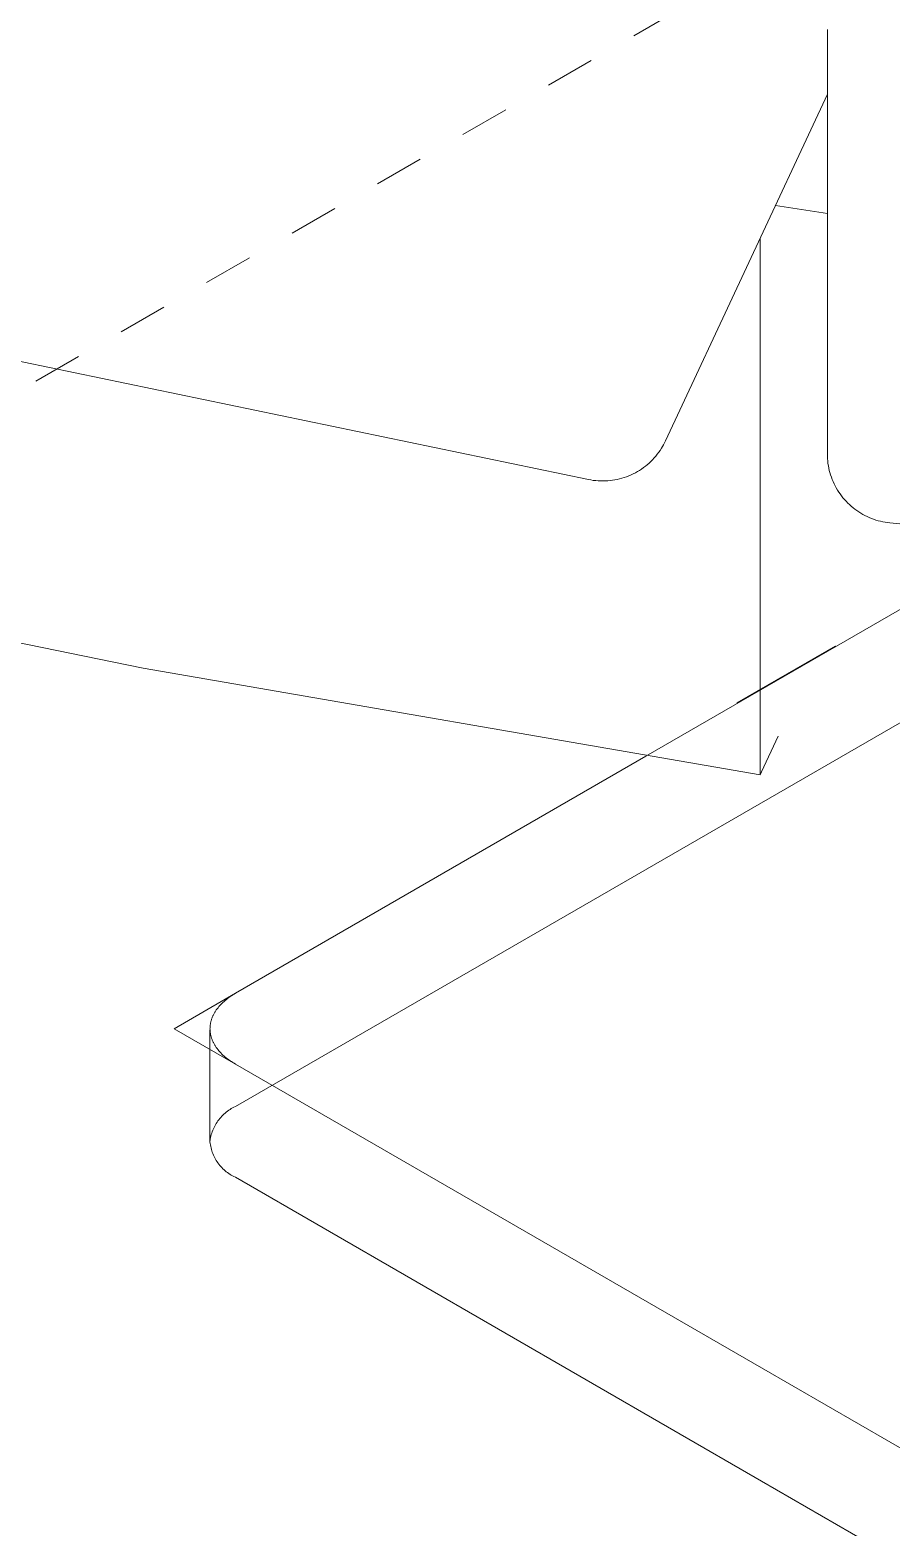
# Model space of a CAD drawing. Header units: inches. Extents: x -4 to 200, y 0 to 129.
# Drawn here: x 162.729 to 164.475, y 93.061 to 96.096 of the extents above; entities that cross this region are included whole.
import ezdxf

# ---------------------------------------------------------------- set-up
doc = ezdxf.new("R2010")
doc.units = ezdxf.units.IN
doc.linetypes.add('HIDDEN', pattern=[1.905, 1.27, -0.635])
doc.layers.add('ZANO_R', color=7, linetype='Continuous', lineweight=0)
doc.layers.add('ZANO_R_przerywana', color=250, linetype='HIDDEN', lineweight=0)

msp = doc.modelspace()

# ---------------------------------------------------------------- linework, layer by layer
at = {"layer": 'ZANO_R'}
for p, q in [((164.34543, 95.23653), (164.34543, 96.09688)), ((163.86134, 95.18464), (159.75713, 96.03751)), ((164.34543, 95.96549), (164.01722, 95.26274)), ((164.24003, 95.7398), (164.34543, 95.7235)), ((164.2092, 94.58632), (164.20892, 95.67321)), ((163.97747, 94.6236), (165.38067, 95.43374)), ((164.01341, 95.25518), (164.01133, 95.25149)), ((164.01537, 95.25893), (164.01341, 95.25518)), ((164.01722, 95.26274), (164.01537, 95.25893)), ((163.9877, 95.2213), (163.98413, 95.21796)), ((163.99115, 95.22476), (163.9877, 95.2213)), ((163.99448, 95.22834), (163.99115, 95.22476)), ((163.99768, 95.23204), (163.99448, 95.22834)), ((164.00075, 95.23584), (163.99768, 95.23204)), ((164.00369, 95.23975), (164.00075, 95.23584)), ((164.00649, 95.24376), (164.00369, 95.23975)), ((164.00915, 95.24787), (164.00649, 95.24376)), ((164.01133, 95.25149), (164.00915, 95.24787)), ((164.34551, 95.23172), (164.34543, 95.23653)), ((164.34576, 95.22692), (164.34551, 95.23172)), ((164.34617, 95.22213), (164.34576, 95.22692)), ((164.34674, 95.21736), (164.34617, 95.22213)), ((163.14542, 93.91379), (165.38067, 95.20432)), ((163.94293, 95.19208), (163.93837, 95.19031)), ((163.94742, 95.194), (163.94293, 95.19208)), ((163.95185, 95.19608), (163.94742, 95.194)), ((163.9562, 95.19831), (163.95185, 95.19608)), ((163.96047, 95.20069), (163.9562, 95.19831)), ((163.96466, 95.20322), (163.96047, 95.20069)), ((163.96875, 95.20589), (163.96466, 95.20322)), ((163.97275, 95.20871), (163.96875, 95.20589)), ((163.97665, 95.21166), (163.97275, 95.20871)), ((163.98044, 95.21474), (163.97665, 95.21166)), ((163.98413, 95.21796), (163.98044, 95.21474)), ((164.34748, 95.21261), (164.34674, 95.21736)), ((164.34838, 95.20789), (164.34748, 95.21261)), ((164.34944, 95.2032), (164.34838, 95.20789)), ((164.35066, 95.19855), (164.34944, 95.2032)), ((164.35204, 95.19394), (164.35066, 95.19855)), ((164.35358, 95.18939), (164.35204, 95.19394)), ((163.86614, 95.18373), (163.86134, 95.18464)), ((163.87098, 95.18298), (163.86614, 95.18373)), ((163.87583, 95.18241), (163.87098, 95.18298)), ((163.88071, 95.182), (163.87583, 95.18241)), ((163.88559, 95.18176), (163.88071, 95.182)), ((163.89048, 95.1817), (163.88559, 95.18176)), ((163.89537, 95.1818), (163.89048, 95.1817)), ((163.90025, 95.18208), (163.89537, 95.1818)), ((163.90512, 95.18252), (163.90025, 95.18208)), ((163.90997, 95.18314), (163.90512, 95.18252)), ((163.9148, 95.18392), (163.90997, 95.18314)), ((163.9196, 95.18487), (163.9148, 95.18392)), ((163.92436, 95.18598), (163.9196, 95.18487)), ((163.92908, 95.18726), (163.92436, 95.18598)), ((163.93375, 95.18871), (163.92908, 95.18726)), ((163.93837, 95.19031), (163.93375, 95.18871)), ((164.35527, 95.18489), (164.35358, 95.18939)), ((164.35711, 95.18045), (164.35527, 95.18489)), ((164.3591, 95.17607), (164.35711, 95.18045)), ((164.36125, 95.17177), (164.3591, 95.17607)), ((164.36354, 95.16754), (164.36125, 95.17177)), ((164.36597, 95.16339), (164.36354, 95.16754)), ((164.36854, 95.15933), (164.36597, 95.16339)), ((164.37125, 95.15536), (164.36854, 95.15933)), ((164.37409, 95.15149), (164.37125, 95.15536)), ((164.37707, 95.14771), (164.37409, 95.15149)), ((164.38017, 95.14404), (164.37707, 95.14771)), ((164.3834, 95.14047), (164.38017, 95.14404)), ((164.38675, 95.13702), (164.3834, 95.14047)), ((164.39021, 95.13369), (164.38675, 95.13702)), ((164.39378, 95.13047), (164.39021, 95.13369)), ((164.39746, 95.12738), (164.39378, 95.13047)), ((164.40125, 95.12442), (164.39746, 95.12738)), ((164.40514, 95.12159), (164.40125, 95.12442)), ((164.40912, 95.11889), (164.40514, 95.12159)), ((164.41319, 95.11633), (164.40912, 95.11889)), ((164.41734, 95.11391), (164.41319, 95.11633)), ((164.42158, 95.11164), (164.41734, 95.11391)), ((164.42589, 95.10951), (164.42158, 95.11164)), ((164.43027, 95.10753), (164.42589, 95.10951)), ((164.43471, 95.1057), (164.43027, 95.10753)), ((164.43922, 95.10403), (164.43471, 95.1057)), ((164.44378, 95.10251), (164.43922, 95.10403)), ((164.44839, 95.10114), (164.44378, 95.10251)), ((164.45304, 95.09994), (164.44839, 95.10114)), ((164.45774, 95.09889), (164.45304, 95.09994)), ((164.46246, 95.09801), (164.45774, 95.09889)), ((164.46722, 95.09729), (164.46246, 95.09801)), ((164.47199, 95.09673), (164.46722, 95.09729)), ((168.77037, 94.66828), (164.47199, 95.09673)), ((162.95858, 94.80256), (161.70442, 95.05745)), ((164.36095, 94.84666), (164.16226, 94.73195)), ((164.36095, 94.84666), (164.36224, 94.84592)), ((164.2092, 94.58632), (162.95858, 94.80256)), ((164.24556, 94.66467), (164.21184, 94.592)), ((163.14542, 94.14322), (163.97747, 94.6236)), ((164.21184, 94.592), (164.2092, 94.58632)), ((163.14542, 94.14322), (163.02124, 94.07153)), ((163.12258, 94.12698), (163.1249, 94.12898)), ((163.1249, 94.12898), (163.12728, 94.13093)), ((163.12728, 94.13093), (163.12972, 94.13283)), ((163.12972, 94.13283), (163.13222, 94.13468)), ((163.13222, 94.13468), (163.13476, 94.13649)), ((163.13476, 94.13649), (163.13736, 94.13825)), ((163.13736, 94.13825), (163.14001, 94.13995)), ((163.14001, 94.13995), (163.14269, 94.14161)), ((163.14269, 94.14161), (163.14542, 94.14322)), ((163.09977, 94.09734), (163.10035, 94.09859)), ((163.10035, 94.09859), (163.10096, 94.09983)), ((163.10096, 94.09983), (163.1016, 94.10106)), ((163.1016, 94.10106), (163.10226, 94.10228)), ((163.10226, 94.10228), (163.10294, 94.1035)), ((163.10294, 94.1035), (163.10366, 94.10471)), ((163.10366, 94.10471), (163.10439, 94.10591)), ((163.10439, 94.10591), (163.10515, 94.10711)), ((163.10515, 94.10711), (163.10674, 94.10947)), ((163.10674, 94.10947), (163.10843, 94.1118)), ((163.10843, 94.1118), (163.11021, 94.11409)), ((163.11021, 94.11409), (163.11207, 94.11634)), ((163.11207, 94.11634), (163.11402, 94.11855)), ((163.11402, 94.11855), (163.11604, 94.12073)), ((163.11604, 94.12073), (163.11815, 94.12286)), ((163.11815, 94.12286), (163.12033, 94.12494)), ((163.12033, 94.12494), (163.12258, 94.12698)), ((163.02124, 94.07153), (163.14542, 93.99983)), ((163.09398, 94.07153), (163.094, 94.07284)), ((163.094, 94.07021), (163.09398, 94.07153)), ((163.09398, 93.8421), (163.09398, 94.0689)), ((163.094, 94.07284), (163.09404, 94.07415)), ((163.09404, 94.0689), (163.094, 94.07021)), ((163.09404, 94.07415), (163.09412, 94.07546)), ((163.09412, 94.06759), (163.09404, 94.0689)), ((163.09412, 94.07546), (163.09422, 94.07677)), ((163.09422, 94.07677), (163.09435, 94.07808)), ((163.09435, 94.07808), (163.09451, 94.07939)), ((163.09451, 94.07939), (163.0947, 94.08069)), ((163.0947, 94.08069), (163.09492, 94.082)), ((163.09492, 94.082), (163.09517, 94.0833)), ((163.09517, 94.0833), (163.09545, 94.0846)), ((163.09545, 94.0846), (163.09575, 94.08589)), ((163.09575, 94.08589), (163.09609, 94.08718)), ((163.09609, 94.08718), (163.09645, 94.08847)), ((163.09645, 94.08847), (163.09684, 94.08975)), ((163.09684, 94.08975), (163.09726, 94.09103)), ((163.09726, 94.09103), (163.09771, 94.0923)), ((163.09771, 94.0923), (163.09818, 94.09357)), ((163.09818, 94.09357), (163.09869, 94.09483)), ((163.09869, 94.09483), (163.09922, 94.09609)), ((163.09922, 94.09609), (163.09977, 94.09734)), ((163.09422, 94.06628), (163.09412, 94.06759)), ((163.09435, 94.06497), (163.09422, 94.06628)), ((163.09451, 94.06366), (163.09435, 94.06497)), ((163.0947, 94.06236), (163.09451, 94.06366)), ((163.09492, 94.06105), (163.0947, 94.06236)), ((163.09517, 94.05975), (163.09492, 94.06105)), ((163.09545, 94.05846), (163.09517, 94.05975)), ((163.09575, 94.05716), (163.09545, 94.05846)), ((163.09609, 94.05587), (163.09575, 94.05716)), ((163.09645, 94.05458), (163.09609, 94.05587)), ((163.09684, 94.0533), (163.09645, 94.05458)), ((163.09726, 94.05202), (163.09684, 94.0533)), ((163.09771, 94.05075), (163.09726, 94.05202)), ((163.09818, 94.04948), (163.09771, 94.05075)), ((163.09869, 94.04822), (163.09818, 94.04948)), ((163.09922, 94.04696), (163.09869, 94.04822)), ((163.09977, 94.04571), (163.09922, 94.04696)), ((163.10035, 94.04446), (163.09977, 94.04571)), ((163.10096, 94.04323), (163.10035, 94.04446)), ((163.1016, 94.04199), (163.10096, 94.04323)), ((163.10226, 94.04077), (163.1016, 94.04199)), ((163.10294, 94.03955), (163.10226, 94.04077)), ((163.10366, 94.03834), (163.10294, 94.03955)), ((163.10439, 94.03714), (163.10366, 94.03834)), ((163.10515, 94.03595), (163.10439, 94.03714)), ((163.10674, 94.03358), (163.10515, 94.03595)), ((163.10843, 94.03125), (163.10674, 94.03358)), ((163.11021, 94.02896), (163.10843, 94.03125)), ((163.11207, 94.02671), (163.11021, 94.02896)), ((163.11402, 94.0245), (163.11207, 94.02671)), ((163.11604, 94.02232), (163.11402, 94.0245)), ((163.11815, 94.0202), (163.11604, 94.02232)), ((163.12033, 94.01811), (163.11815, 94.0202)), ((163.12258, 94.01607), (163.12033, 94.01811)), ((163.1249, 94.01407), (163.12258, 94.01607)), ((163.12728, 94.01212), (163.1249, 94.01407)), ((163.12972, 94.01022), (163.12728, 94.01212)), ((163.13222, 94.00837), (163.12972, 94.01022)), ((163.13476, 94.00656), (163.13222, 94.00837)), ((163.13736, 94.0048), (163.13476, 94.00656)), ((163.14001, 94.0031), (163.13736, 94.0048)), ((163.14269, 94.00144), (163.14001, 94.0031)), ((163.14542, 93.99983), (163.14269, 94.00144)), ((164.21184, 93.38413), (163.14542, 93.99983)), ((163.11003, 93.88455), (163.11188, 93.88703)), ((163.11188, 93.88703), (163.11381, 93.88945)), ((163.11381, 93.88945), (163.11582, 93.8918)), ((163.11582, 93.8918), (163.11792, 93.89408)), ((163.11792, 93.89408), (163.12009, 93.89628)), ((163.12009, 93.89628), (163.12233, 93.89842)), ((163.12233, 93.89842), (163.12465, 93.90047)), ((163.12465, 93.90047), (163.12703, 93.90244)), ((163.12703, 93.90244), (163.12948, 93.90433)), ((163.12948, 93.90433), (163.132, 93.90613)), ((163.132, 93.90613), (163.13457, 93.90785)), ((163.13457, 93.90785), (163.13721, 93.90947)), ((163.13721, 93.90947), (163.1399, 93.91101)), ((163.1399, 93.91101), (163.14263, 93.91245)), ((163.14263, 93.91245), (163.14542, 93.91379)), ((163.09582, 93.85383), (163.09662, 93.85682)), ((163.09662, 93.85682), (163.09752, 93.85978)), ((163.09752, 93.85978), (163.09853, 93.86271)), ((163.09853, 93.86271), (163.09963, 93.8656)), ((163.09963, 93.8656), (163.10083, 93.86845)), ((163.10083, 93.86845), (163.10213, 93.87126)), ((163.10213, 93.87126), (163.10353, 93.87402)), ((163.10353, 93.87402), (163.10502, 93.87674)), ((163.10502, 93.87674), (163.1066, 93.8794)), ((163.1066, 93.8794), (163.10827, 93.882)), ((163.10827, 93.882), (163.11003, 93.88455)), ((163.09434, 93.83904), (163.09398, 93.8421)), ((163.09404, 93.84472), (163.09453, 93.84778)), ((163.09481, 93.836), (163.09434, 93.83904)), ((163.09453, 93.84778), (163.09512, 93.85082)), ((163.09539, 93.83297), (163.09481, 93.836)), ((163.09512, 93.85082), (163.09582, 93.85383)), ((163.09606, 93.82997), (163.09539, 93.83297)), ((163.09685, 93.82699), (163.09606, 93.82997)), ((163.09773, 93.82404), (163.09685, 93.82699)), ((163.09872, 93.82112), (163.09773, 93.82404)), ((163.09981, 93.81824), (163.09872, 93.82112)), ((163.10099, 93.8154), (163.09981, 93.81824)), ((163.10228, 93.81261), (163.10099, 93.8154)), ((163.10366, 93.80985), (163.10228, 93.81261)), ((163.10514, 93.80715), (163.10366, 93.80985)), ((163.10671, 93.8045), (163.10514, 93.80715)), ((163.10837, 93.80191), (163.10671, 93.8045)), ((163.11012, 93.79938), (163.10837, 93.80191)), ((163.11196, 93.79691), (163.11012, 93.79938)), ((163.11389, 93.7945), (163.11196, 93.79691)), ((163.11589, 93.79217), (163.11389, 93.7945)), ((163.11798, 93.7899), (163.11589, 93.79217)), ((163.12014, 93.78771), (163.11798, 93.7899)), ((163.12238, 93.7856), (163.12014, 93.78771)), ((163.12469, 93.78356), (163.12238, 93.7856)), ((163.12707, 93.78161), (163.12469, 93.78356)), ((163.12952, 93.77974), (163.12707, 93.78161)), ((163.13203, 93.77795), (163.12952, 93.77974)), ((163.1346, 93.77626), (163.13203, 93.77795)), ((163.13722, 93.77466), (163.1346, 93.77626)), ((163.13991, 93.77314), (163.13722, 93.77466)), ((163.14264, 93.77173), (163.13991, 93.77314)), ((163.14542, 93.7704), (163.14264, 93.77173)), ((164.21184, 93.15471), (163.14542, 93.7704)), ((169.49232, 90.33544), (164.21184, 93.38413)), ((169.49232, 90.10602), (164.21184, 93.15471))]:
    msp.add_line(p, q, dxfattribs=at)
at = {"layer": 'ZANO_R_przerywana', "ltscale": 0.05}
msp.add_line((162.04794, 94.98374), (169.62887, 99.3606), dxfattribs=at)

doc.saveas('drawing.dxf')
